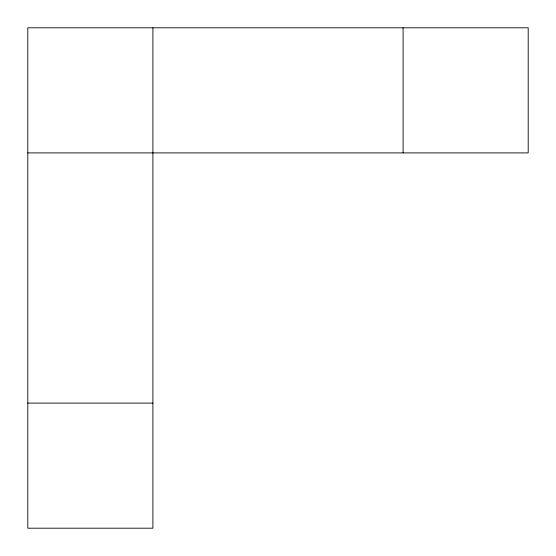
<?xml version="1.0" encoding="UTF-8"?>
<svg xmlns="http://www.w3.org/2000/svg" width="556" height="556" viewBox="0 0 556 556"><rect width="100%" height="100%" fill="white"/><g stroke="black" fill="none" stroke-linecap="round" stroke-linejoin="round"><path stroke-width="0.83" d="M27.8 152.9L528.2 152.9L528.2 27.8L27.8 27.8L27.8 528.2L152.9 528.2L152.9 27.8M27.8 403.1L152.9 403.1M403.1 27.8L403.1 152.9"/></g></svg>
